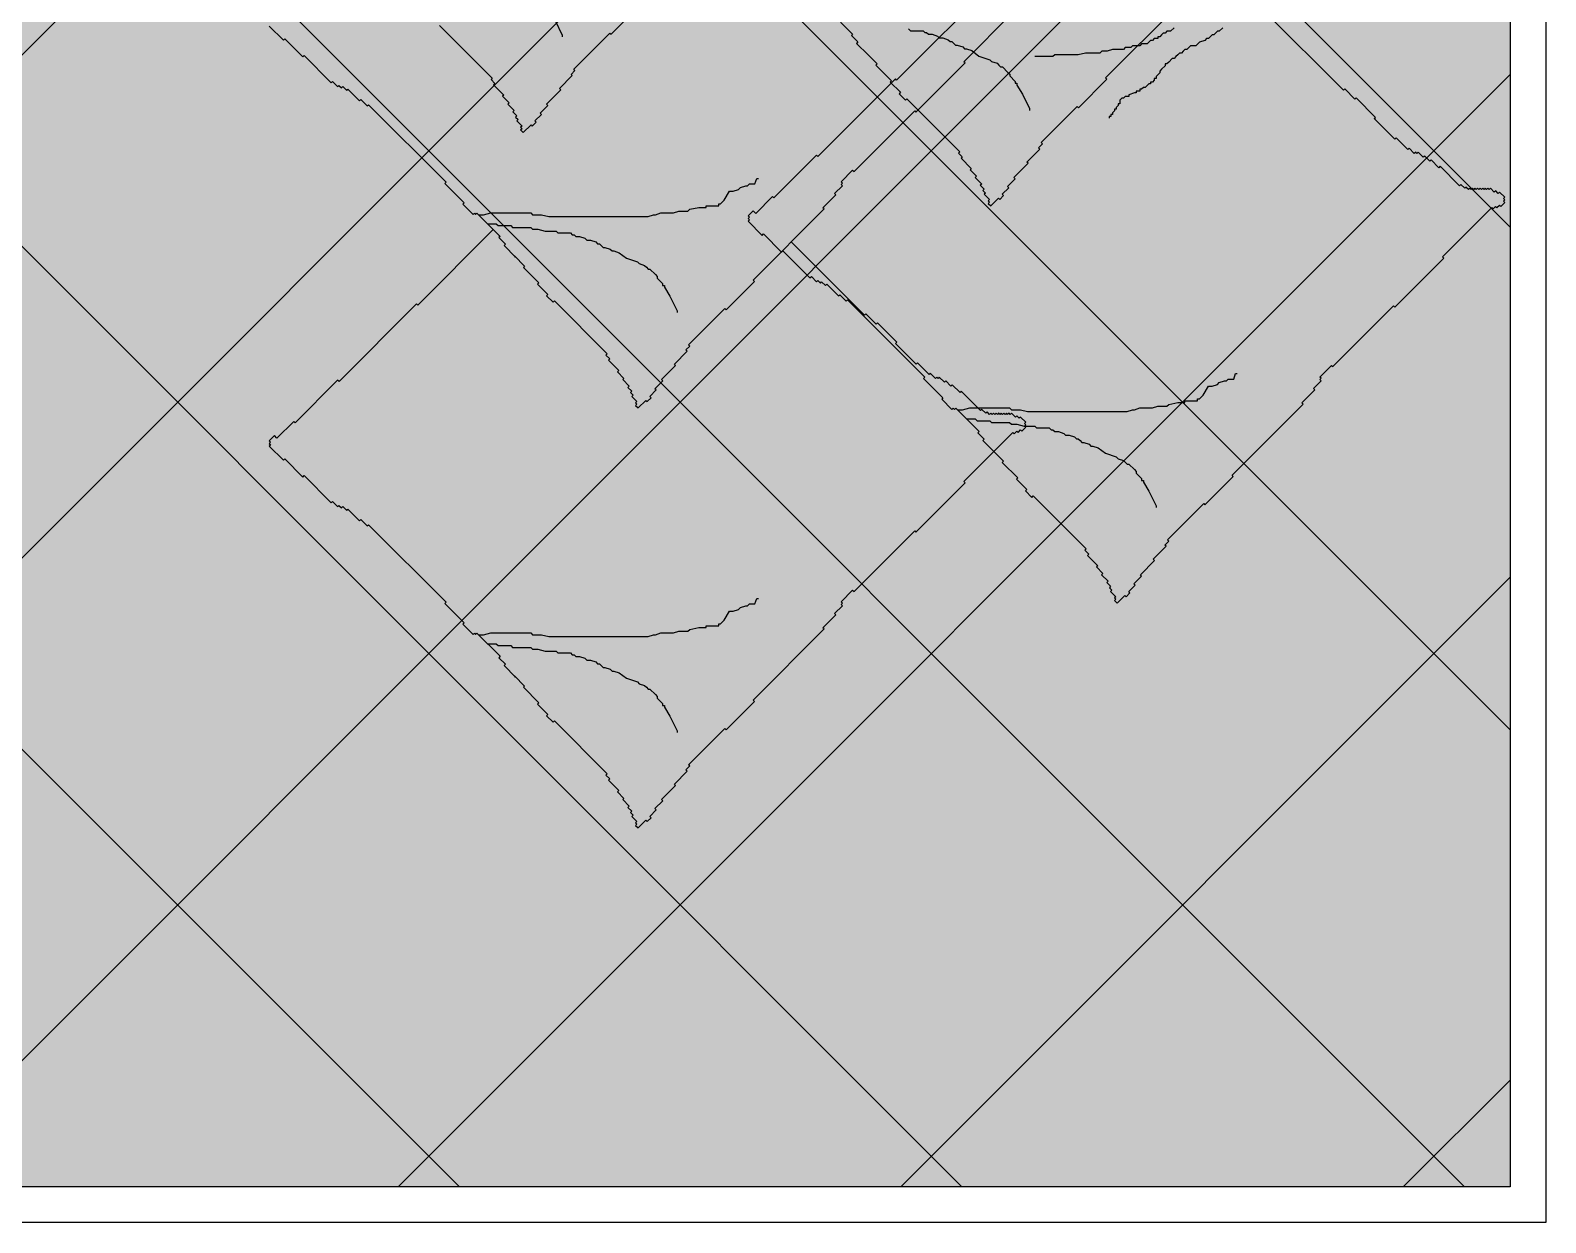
# Model space of a CAD drawing. Header units: inches. Extents: x -55 to 844, y -103 to 167.
# Drawn here: x 813.292 to 814.5, y 53.44 to 54.39 of the extents above; entities that cross this region are included whole.
import ezdxf

# ---------------------------------------------------------------- set-up
doc = ezdxf.new("R2010")
doc.units = ezdxf.units.IN
doc.header["$MEASUREMENT"] = 0
doc.layers.add('AI-Hatch mob', color=254, linetype='Continuous')
doc.layers.add('AI-Mob', color=2, linetype='Continuous')

# ---------------------------------------------------------------- blocks, each defined once
blk = doc.blocks.new('futcinema')
at = {"layer": 'AI-Hatch mob'}
blk.add_hatch(color=254, dxfattribs=at).paths.add_polyline_path([(-0.8014, -0.2994), (-0.8014, 1.3439), (0.8419, 1.3439), (0.8419, -0.2994)])
h = blk.add_hatch(dxfattribs=at)
h.set_pattern_fill('_USER', color=33, scale=0.25, angle=-45, style=0, double=1, pattern_type=0)
h.set_pattern_definition([(45, (-0.8014, -1.60278), (0.200347, -0.200347), []), (315, (-0.8014, -1.60278), (-0.200347, -0.200347), [])])
h.paths.add_polyline_path([(0.8419, -0.2994), (-0.8014, -0.2994), (-0.8014, 1.3439), (0.8419, 1.3439)])
for points in [[(-0.8297, -0.3278), (-0.8297, 1.3722), (0.8703, 1.3722), (0.8703, -0.3278)], [(-0.8014, -0.2994), (-0.8014, 1.3439), (0.8419, 1.3439), (0.8419, -0.2994)]]:
    blk.add_lwpolyline(points, close=True)
blk = doc.blocks.new('Almofadas1')
at = {"layer": 'AI-Hatch mob'}
for points in [[(-1.533, 0.469), (-1.532, 0.468), (-1.5093, 0.4907), (-1.5103, 0.4917), (-1.4815, 0.5205), (-1.4805, 0.5195), (-1.4774, 0.5226), (-1.4764, 0.5216), (-1.4661, 0.5319), (-1.465, 0.5308), (-1.4537, 0.5422), (-1.4527, 0.5411), (-1.4465, 0.5473), (-1.4455, 0.5463), (-1.4403, 0.5514), (-1.4393, 0.5504), (-1.4362, 0.5535), (-1.4372, 0.5545), (-1.431, 0.5607), (-1.4331, 0.5628), (-1.4352, 0.5607), (-1.4403, 0.5659), (-1.4413, 0.5648), (-1.4434, 0.5669), (-1.4444, 0.5659), (-1.4475, 0.5689), (-1.4485, 0.5679), (-1.4537, 0.5731), (-1.4547, 0.572), (-1.4599, 0.5772), (-1.4609, 0.5761), (-1.4691, 0.5844), (-1.4701, 0.5833), (-1.4732, 0.5864), (-1.4743, 0.5854), (-1.5164, 0.6276), (-1.5154, 0.6286), (-1.5205, 0.6337), (-1.5216, 0.6327), (-1.5298, 0.6409), (-1.5308, 0.6399), (-1.5432, 0.6522), (-1.5442, 0.6512), (-1.5524, 0.6594), (-1.5607, 0.6677), (-1.5617, 0.6666), (-1.5668, 0.6718), (-1.5679, 0.6708), (-1.5874, 0.6903), (-1.5854, 0.6924), (-1.5936, 0.7006), (-1.5946, 0.6996), (-1.61, 0.715), (-1.6111, 0.714), (-1.6728, 0.7757), (-1.6718, 0.7767), (-1.6769, 0.7818), (-1.6759, 0.7829), (-1.6851, 0.7921), (-1.6841, 0.7932), (-1.6872, 0.7963), (-1.6862, 0.7973), (-1.6882, 0.7993), (-1.6872, 0.8004), (-1.6913, 0.8045), (-1.6903, 0.8055), (-1.7119, 0.8271), (-1.7108, 0.8281), (-1.7252, 0.8425), (-1.7242, 0.8436), (-1.7355, 0.8549), (-1.7376, 0.8528), (-1.7396, 0.8549), (-1.7438, 0.8508), (-1.7417, 0.8487), (-1.7551, 0.8353), (-1.7541, 0.8343), (-1.7881, 0.8003), (-1.787, 0.7993), (-1.8488, 0.7375), (-1.8478, 0.7364), (-1.9261, 0.6582), (-1.9271, 0.6592), (-1.9487, 0.6376), (-1.9498, 0.6386), (-1.9745, 0.6139), (-1.9755, 0.6149), (-1.9889, 0.6015), (-1.9899, 0.6025), (-2.0198, 0.5727), (-2.0208, 0.5737), (-2.025, 0.5696), (-2.026, 0.5706), (-2.0383, 0.5582), (-2.0332, 0.5531), (-2.0322, 0.5541), (-2.025, 0.5469), (-2.0239, 0.548), (-2.0167, 0.5408), (-2.0157, 0.5418), (-2.0044, 0.5305), (-2.0034, 0.5315), (-2.0003, 0.5284), (-1.9993, 0.5294), (-1.9962, 0.5264), (-1.9951, 0.5274), (-1.9766, 0.5089), (-1.9756, 0.5099), (-1.9684, 0.5027), (-1.9674, 0.5017), (-1.9684, 0.5006), (-1.9571, 0.4893), (-1.956, 0.4904), (-1.917, 0.4513), (-1.9156, 0.4526), (-1.9156, 0.4576), (-1.9142, 0.4576), (-1.9142, 0.4634), (-1.9128, 0.4648), (-1.9128, 0.4778), (-1.9113, 0.4792), (-1.9113, 0.4879), (-1.907, 0.4922), (-1.907, 0.4936), (-1.9055, 0.4951), (-1.9012, 0.4994), (-1.8998, 0.5008), (-1.8983, 0.5023), (-1.8983, 0.5037), (-1.8959, 0.5037), (-1.8954, 0.5052), (-1.8969, 0.5037), (-1.8983, 0.5037), (-1.8983, 0.5023), (-1.8998, 0.5008), (-1.9012, 0.4994), (-1.9055, 0.4951), (-1.907, 0.4936), (-1.907, 0.4922), (-1.9113, 0.4879), (-1.9113, 0.4792), (-1.9128, 0.4778), (-1.9128, 0.4648), (-1.9142, 0.4634), (-1.9142, 0.4576), (-1.9156, 0.4576), (-1.9156, 0.452), (-1.9128, 0.4492), (-1.9118, 0.4502), (-1.9036, 0.442), (-1.9026, 0.443), (-1.8398, 0.3803), (-1.8408, 0.3793), (-1.8326, 0.371), (-1.8336, 0.37), (-1.8182, 0.3546), (-1.8172, 0.3556), (-1.8007, 0.3392), (-1.8018, 0.3381), (-1.7925, 0.3289), (-1.7935, 0.3278), (-1.7884, 0.3227), (-1.7904, 0.3206), (-1.7863, 0.3165), (-1.7874, 0.3155), (-1.7832, 0.3114), (-1.7843, 0.3103), (-1.7781, 0.3042), (-1.7791, 0.3031), (-1.7637, 0.2877), (-1.7647, 0.2867), (-1.7616, 0.2836), (-1.7627, 0.2826), (-1.7596, 0.2795), (-1.7617, 0.2774), (-1.7596, 0.2754), (-1.7617, 0.2733), (-1.7596, 0.2712), (-1.7617, 0.2692), (-1.7596, 0.2671), (-1.7617, 0.2651), (-1.7606, 0.264), (-1.7617, 0.263), (-1.7586, 0.2599), (-1.7596, 0.2589), (-1.7575, 0.2568), (-1.7586, 0.2558), (-1.7545, 0.2517), (-1.7524, 0.2538), (-1.7503, 0.2517), (-1.7473, 0.2548), (-1.7483, 0.2558), (-1.7462, 0.2579), (-1.7473, 0.2589), (-1.7452, 0.261), (-1.7462, 0.262), (-1.7071, 0.3011), (-1.7061, 0.3001), (-1.6669, 0.3392), (-1.6679, 0.3403), (-1.6195, 0.3887), (-1.6206, 0.3897), (-1.6103, 0.4), (-1.6082, 0.398), (-1.602, 0.4041), (-1.601, 0.4031), (-1.5907, 0.4134), (-1.5897, 0.4124)], [(-1.3999, 0.297), (-1.401, 0.2981), (-1.3917, 0.3073), (-1.3907, 0.3063), (-1.3896, 0.3073), (-1.3886, 0.3063), (-1.3824, 0.3125), (-1.3814, 0.3115), (-1.3711, 0.3218), (-1.3701, 0.3207), (-1.3134, 0.3774), (-1.3124, 0.3764), (-1.2897, 0.399), (-1.2908, 0.4001), (-1.2619, 0.4289), (-1.2609, 0.4279), (-1.2578, 0.431), (-1.2568, 0.4299), (-1.2465, 0.4402), (-1.2454, 0.4392), (-1.2341, 0.4505), (-1.2331, 0.4495), (-1.2269, 0.4557), (-1.2259, 0.4547), (-1.2207, 0.4598), (-1.2197, 0.4588), (-1.2166, 0.4619), (-1.2176, 0.4629), (-1.2115, 0.4691), (-1.2135, 0.4711), (-1.2145, 0.4701), (-1.2156, 0.4711), (-1.2166, 0.4701), (-1.2207, 0.4742), (-1.2218, 0.4732), (-1.2238, 0.4752), (-1.2248, 0.4742), (-1.2279, 0.4773), (-1.229, 0.4763), (-1.2341, 0.4814), (-1.2351, 0.4804), (-1.2403, 0.4855), (-1.2413, 0.4845), (-1.2495, 0.4927), (-1.2506, 0.4917), (-1.2536, 0.4948), (-1.2547, 0.4937), (-1.2968, 0.5359), (-1.2958, 0.5369), (-1.301, 0.5421), (-1.302, 0.5411), (-1.3102, 0.5493), (-1.3113, 0.5483), (-1.3236, 0.5606), (-1.3246, 0.5596), (-1.3329, 0.5678), (-1.3411, 0.576), (-1.3421, 0.575), (-1.3473, 0.5801), (-1.3483, 0.5791), (-1.3668, 0.5976), (-1.3658, 0.5987), (-1.3668, 0.5997), (-1.3658, 0.6007), (-1.374, 0.6089), (-1.375, 0.6079), (-1.3905, 0.6233), (-1.3915, 0.6223), (-1.4532, 0.684), (-1.4522, 0.6851), (-1.4573, 0.6902), (-1.4563, 0.6912), (-1.4655, 0.7005), (-1.4645, 0.7015), (-1.4676, 0.7046), (-1.4666, 0.7056), (-1.4686, 0.7077), (-1.4676, 0.7087), (-1.4717, 0.7128), (-1.4707, 0.7139), (-1.4923, 0.7355), (-1.4913, 0.7365), (-1.5057, 0.7509), (-1.5046, 0.7519), (-1.5159, 0.7632), (-1.517, 0.7622), (-1.518, 0.7632), (-1.519, 0.7622), (-1.5201, 0.7632), (-1.5242, 0.7591), (-1.5221, 0.7571), (-1.5355, 0.7437), (-1.5345, 0.7426), (-1.5685, 0.7087), (-1.5674, 0.7076), (-1.6292, 0.6458), (-1.6282, 0.6448), (-1.6884, 0.5846), (-1.683, 0.5791), (-1.682, 0.5801), (-1.6768, 0.575), (-1.6758, 0.576), (-1.6665, 0.5668), (-1.6593, 0.5596), (-1.6583, 0.5606), (-1.646, 0.5483), (-1.6449, 0.5493), (-1.6367, 0.5411), (-1.6357, 0.5421), (-1.6305, 0.5369), (-1.6316, 0.5359), (-1.5894, 0.4937), (-1.5884, 0.4948), (-1.5853, 0.4917), (-1.5842, 0.4927), (-1.576, 0.4845), (-1.575, 0.4855), (-1.5698, 0.4804), (-1.5688, 0.4814), (-1.5637, 0.4763), (-1.5626, 0.4773), (-1.5595, 0.4742), (-1.5585, 0.4752), (-1.5565, 0.4732), (-1.5554, 0.4742), (-1.5513, 0.4701), (-1.5503, 0.4711), (-1.5493, 0.4701), (-1.5482, 0.4711), (-1.5462, 0.4691), (-1.5523, 0.4629), (-1.5513, 0.4619), (-1.5544, 0.4588), (-1.5554, 0.4598), (-1.5606, 0.4547), (-1.5616, 0.4557), (-1.5678, 0.4495), (-1.5688, 0.4505), (-1.5802, 0.4392), (-1.5812, 0.4402), (-1.5915, 0.4299), (-1.5925, 0.431), (-1.5956, 0.4279), (-1.5966, 0.4289), (-1.6255, 0.4001), (-1.6244, 0.399), (-1.6471, 0.3764), (-1.6481, 0.3774), (-1.6785, 0.347), (-1.6202, 0.2887), (-1.6213, 0.2876), (-1.613, 0.2794), (-1.6141, 0.2784), (-1.5986, 0.2629), (-1.5976, 0.264), (-1.5811, 0.2475), (-1.5822, 0.2465), (-1.5729, 0.2372), (-1.5739, 0.2362), (-1.5698, 0.2321), (-1.5709, 0.231), (-1.5698, 0.23), (-1.5709, 0.229), (-1.5667, 0.2249), (-1.5678, 0.2238), (-1.5637, 0.2197), (-1.5647, 0.2187), (-1.5585, 0.2125), (-1.5596, 0.2115), (-1.5441, 0.1961), (-1.5452, 0.195), (-1.5421, 0.192), (-1.5431, 0.1909), (-1.541, 0.1889), (-1.5421, 0.1878), (-1.541, 0.1868), (-1.5421, 0.1858), (-1.541, 0.1848), (-1.5421, 0.1837), (-1.541, 0.1827), (-1.5421, 0.1817), (-1.541, 0.1806), (-1.5421, 0.1796), (-1.541, 0.1786), (-1.5421, 0.1775), (-1.541, 0.1765), (-1.5421, 0.1755), (-1.541, 0.1745), (-1.5421, 0.1734), (-1.541, 0.1724), (-1.5421, 0.1714), (-1.539, 0.1683), (-1.54, 0.1673), (-1.538, 0.1652), (-1.539, 0.1642), (-1.5349, 0.1601), (-1.5339, 0.1611), (-1.5328, 0.1601), (-1.5318, 0.1611), (-1.5308, 0.1601), (-1.5277, 0.1631), (-1.5287, 0.1642), (-1.5266, 0.1662), (-1.5277, 0.1673), (-1.5256, 0.1693), (-1.5266, 0.1704), (-1.4875, 0.2095), (-1.4865, 0.2085), (-1.4473, 0.2476), (-1.4484, 0.2486)], [(-1.0652, 0.297), (-1.0663, 0.2981), (-1.056, 0.3084), (-1.0539, 0.3063), (-1.0477, 0.3125), (-1.0467, 0.3115), (-1.0364, 0.3218), (-1.0354, 0.3207), (-0.9787, 0.3774), (-0.9777, 0.3764), (-0.955, 0.399), (-0.9561, 0.4001), (-0.9272, 0.4289), (-0.9262, 0.4279), (-0.9231, 0.431), (-0.9221, 0.4299), (-0.9118, 0.4402), (-0.9107, 0.4392), (-0.8994, 0.4505), (-0.8984, 0.4495), (-0.8922, 0.4557), (-0.8912, 0.4547), (-0.886, 0.4598), (-0.885, 0.4588), (-0.8819, 0.4619), (-0.8829, 0.4629), (-0.8768, 0.4691), (-0.8788, 0.4711), (-0.8809, 0.4691), (-0.886, 0.4742), (-0.887, 0.4732), (-0.8891, 0.4752), (-0.8901, 0.4742), (-0.8932, 0.4773), (-0.8942, 0.4763), (-0.8994, 0.4814), (-0.9004, 0.4804), (-0.9056, 0.4855), (-0.9066, 0.4845), (-0.9148, 0.4927), (-0.9159, 0.4917), (-0.9189, 0.4948), (-0.92, 0.4937), (-0.9621, 0.5359), (-0.9611, 0.5369), (-0.9663, 0.5421), (-0.9673, 0.5411), (-0.9755, 0.5493), (-0.9765, 0.5483), (-0.9889, 0.5606), (-0.9899, 0.5596), (-0.9981, 0.5678), (-1.0064, 0.576), (-1.0074, 0.575), (-1.0125, 0.5801), (-1.0136, 0.5791), (-1.0331, 0.5987), (-1.0311, 0.6007), (-1.0393, 0.6089), (-1.0403, 0.6079), (-1.0558, 0.6233), (-1.0568, 0.6223), (-1.1185, 0.684), (-1.1175, 0.6851), (-1.1226, 0.6902), (-1.1216, 0.6912), (-1.1308, 0.7005), (-1.1298, 0.7015), (-1.1329, 0.7046), (-1.1319, 0.7056), (-1.1339, 0.7077), (-1.1329, 0.7087), (-1.137, 0.7128), (-1.136, 0.7139), (-1.1576, 0.7355), (-1.1565, 0.7365), (-1.1709, 0.7509), (-1.1699, 0.7519), (-1.1812, 0.7632), (-1.1833, 0.7612), (-1.1853, 0.7632), (-1.1895, 0.7591), (-1.1874, 0.7571), (-1.2008, 0.7437), (-1.1998, 0.7426), (-1.2338, 0.7087), (-1.2327, 0.7076), (-1.2945, 0.6458), (-1.2935, 0.6448), (-1.3537, 0.5846), (-1.3483, 0.5791), (-1.3473, 0.5801), (-1.3421, 0.575), (-1.3411, 0.576), (-1.3318, 0.5668), (-1.3246, 0.5596), (-1.3236, 0.5606), (-1.3113, 0.5483), (-1.3102, 0.5493), (-1.302, 0.5411), (-1.301, 0.5421), (-1.2958, 0.5369), (-1.2968, 0.5359), (-1.2547, 0.4937), (-1.2536, 0.4948), (-1.2506, 0.4917), (-1.2495, 0.4927), (-1.2413, 0.4845), (-1.2403, 0.4855), (-1.2351, 0.4804), (-1.2341, 0.4814), (-1.229, 0.4763), (-1.2279, 0.4773), (-1.2248, 0.4742), (-1.2238, 0.4752), (-1.2218, 0.4732), (-1.2207, 0.4742), (-1.2166, 0.4701), (-1.2145, 0.4722), (-1.2115, 0.4691), (-1.2176, 0.4629), (-1.2166, 0.4619), (-1.2197, 0.4588), (-1.2207, 0.4598), (-1.2259, 0.4547), (-1.2269, 0.4557), (-1.2331, 0.4495), (-1.2341, 0.4505), (-1.2454, 0.4392), (-1.2465, 0.4402), (-1.2568, 0.4299), (-1.2578, 0.431), (-1.2609, 0.4279), (-1.2619, 0.4289), (-1.2908, 0.4001), (-1.2897, 0.399), (-1.3124, 0.3764), (-1.3134, 0.3774), (-1.3438, 0.347), (-1.2855, 0.2887), (-1.2866, 0.2876), (-1.2783, 0.2794), (-1.2794, 0.2784), (-1.2639, 0.2629), (-1.2629, 0.264), (-1.2464, 0.2475), (-1.2475, 0.2465), (-1.2382, 0.2372), (-1.2392, 0.2362), (-1.2341, 0.2311), (-1.2362, 0.229), (-1.232, 0.2249), (-1.2331, 0.2238), (-1.229, 0.2197), (-1.23, 0.2187), (-1.2238, 0.2125), (-1.2248, 0.2115), (-1.2094, 0.1961), (-1.2104, 0.195), (-1.2074, 0.192), (-1.2084, 0.1909), (-1.2053, 0.1878), (-1.2074, 0.1858), (-1.2053, 0.1837), (-1.2074, 0.1817), (-1.2053, 0.1796), (-1.2074, 0.1775), (-1.2053, 0.1755), (-1.2074, 0.1734), (-1.2063, 0.1724), (-1.2074, 0.1714), (-1.2043, 0.1683), (-1.2053, 0.1673), (-1.2033, 0.1652), (-1.2043, 0.1642), (-1.2002, 0.1601), (-1.1981, 0.1621), (-1.1961, 0.1601), (-1.193, 0.1631), (-1.194, 0.1642), (-1.1919, 0.1662), (-1.193, 0.1673), (-1.1909, 0.1693), (-1.1919, 0.1704), (-1.1528, 0.2095), (-1.1518, 0.2085), (-1.1126, 0.2476), (-1.1137, 0.2486)], [(-1.4745, 0.0964), (-1.4735, 0.0953), (-1.4508, 0.118), (-1.4518, 0.119), (-1.423, 0.1479), (-1.422, 0.1468), (-1.4189, 0.1499), (-1.4178, 0.1489), (-1.4075, 0.1592), (-1.4065, 0.1582), (-1.3952, 0.1695), (-1.3942, 0.1685), (-1.388, 0.1746), (-1.3869, 0.1736), (-1.3818, 0.1788), (-1.3808, 0.1777), (-1.3777, 0.1808), (-1.3787, 0.1819), (-1.3725, 0.188), (-1.3746, 0.1901), (-1.3766, 0.188), (-1.3818, 0.1932), (-1.3828, 0.1921), (-1.3849, 0.1942), (-1.3859, 0.1932), (-1.389, 0.1963), (-1.39, 0.1952), (-1.3952, 0.2004), (-1.3962, 0.1993), (-1.4013, 0.2045), (-1.4024, 0.2035), (-1.4106, 0.2117), (-1.4116, 0.2107), (-1.4147, 0.2137), (-1.4157, 0.2127), (-1.4579, 0.2549), (-1.4569, 0.2559), (-1.462, 0.2611), (-1.4631, 0.26), (-1.4713, 0.2683), (-1.4723, 0.2672), (-1.4847, 0.2796), (-1.4857, 0.2785), (-1.4939, 0.2868), (-1.5021, 0.295), (-1.5032, 0.294), (-1.5083, 0.2991), (-1.5093, 0.2981), (-1.5289, 0.3176), (-1.5268, 0.3197), (-1.5351, 0.3279), (-1.5361, 0.3269), (-1.5515, 0.3423), (-1.5525, 0.3413), (-1.6143, 0.403), (-1.6132, 0.404), (-1.6184, 0.4092), (-1.6173, 0.4102), (-1.6266, 0.4195), (-1.6256, 0.4205), (-1.6287, 0.4236), (-1.6276, 0.4246), (-1.6297, 0.4267), (-1.6287, 0.4277), (-1.6328, 0.4318), (-1.6317, 0.4328), (-1.6533, 0.4544), (-1.6523, 0.4555), (-1.6667, 0.4699), (-1.6657, 0.4709), (-1.677, 0.4822), (-1.6791, 0.4801), (-1.6811, 0.4822), (-1.6852, 0.4781), (-1.6832, 0.476), (-1.6966, 0.4626), (-1.6955, 0.4616), (-1.7295, 0.4276), (-1.7285, 0.4266), (-1.7903, 0.3648), (-1.7893, 0.3638), (-1.8676, 0.2855), (-1.8686, 0.2865), (-1.8902, 0.2649), (-1.8912, 0.2659), (-1.916, 0.2412), (-1.917, 0.2422), (-1.9304, 0.2288), (-1.9314, 0.2298), (-1.9613, 0.2), (-1.9623, 0.201), (-1.9664, 0.1969), (-1.9675, 0.1979), (-1.9798, 0.1856), (-1.9747, 0.1804), (-1.9737, 0.1814), (-1.9665, 0.1742), (-1.9654, 0.1753), (-1.9582, 0.1681), (-1.9572, 0.1691), (-1.9459, 0.1578), (-1.9448, 0.1588), (-1.9418, 0.1557), (-1.9407, 0.1568), (-1.9376, 0.1537), (-1.9366, 0.1547), (-1.9181, 0.1362), (-1.9171, 0.1372), (-1.9099, 0.13), (-1.9088, 0.129), (-1.9099, 0.128), (-1.8986, 0.1166), (-1.8975, 0.1177), (-1.8584, 0.0786), (-1.8571, 0.0799), (-1.8571, 0.0849), (-1.8557, 0.0849), (-1.8557, 0.0907), (-1.8542, 0.0921), (-1.8542, 0.1051), (-1.8528, 0.1065), (-1.8528, 0.1152), (-1.8485, 0.1195), (-1.8485, 0.121), (-1.847, 0.1224), (-1.8427, 0.1267), (-1.8412, 0.1282), (-1.8398, 0.1296), (-1.8398, 0.1311), (-1.8374, 0.1311), (-1.8369, 0.1325), (-1.8384, 0.1311), (-1.8398, 0.1311), (-1.8398, 0.1296), (-1.8412, 0.1282), (-1.8427, 0.1267), (-1.847, 0.1224), (-1.8485, 0.121), (-1.8485, 0.1195), (-1.8528, 0.1152), (-1.8528, 0.1065), (-1.8542, 0.1051), (-1.8542, 0.0921), (-1.8557, 0.0907), (-1.8557, 0.0849), (-1.8571, 0.0849), (-1.8571, 0.0793), (-1.8543, 0.0765), (-1.8533, 0.0776), (-1.8451, 0.0693), (-1.844, 0.0704), (-1.7813, 0.0076), (-1.7823, 0.0066), (-1.7741, -0.0016), (-1.7751, -0.0027), (-1.7597, -0.0181), (-1.7587, -0.0171), (-1.7422, -0.0335), (-1.7432, -0.0346), (-1.734, -0.0438), (-1.735, -0.0448), (-1.7299, -0.05), (-1.7319, -0.052), (-1.7278, -0.0562), (-1.7288, -0.0572), (-1.7247, -0.0613), (-1.7258, -0.0623), (-1.7196, -0.0685), (-1.7206, -0.0695), (-1.7052, -0.085), (-1.7062, -0.086), (-1.7031, -0.0891), (-1.7042, -0.0901), (-1.7011, -0.0932), (-1.7031, -0.0953), (-1.7011, -0.0973), (-1.7031, -0.0994), (-1.7011, -0.1014), (-1.7031, -0.1035), (-1.7011, -0.1056), (-1.7031, -0.1076), (-1.7021, -0.1086), (-1.7031, -0.1097), (-1.7001, -0.1128), (-1.7011, -0.1138), (-1.699, -0.1158), (-1.7001, -0.1169), (-1.6959, -0.121), (-1.6939, -0.1189), (-1.6918, -0.121), (-1.6887, -0.1179), (-1.6898, -0.1169), (-1.6877, -0.1148), (-1.6887, -0.1138), (-1.6867, -0.1117), (-1.6877, -0.1107), (-1.6486, -0.0715), (-1.6475, -0.0726), (-1.6084, -0.0334), (-1.6094, -0.0324), (-1.561, 0.016), (-1.562, 0.017), (-1.5517, 0.0273), (-1.5497, 0.0253), (-1.5435, 0.0315), (-1.5425, 0.0304), (-1.5322, 0.0407), (-1.5311, 0.0397)], [(-1.1579, -0.0044), (-1.1569, -0.0054), (-1.1343, 0.0172), (-1.1353, 0.0182), (-1.1064, 0.0471), (-1.1054, 0.0461), (-1.1023, 0.0491), (-1.1013, 0.0481), (-1.091, 0.0584), (-1.09, 0.0574), (-1.0786, 0.0687), (-1.0776, 0.0677), (-1.0714, 0.0739), (-1.0704, 0.0728), (-1.0652, 0.078), (-1.0642, 0.077), (-1.0611, 0.0801), (-1.0622, 0.0811), (-1.056, 0.0873), (-1.058, 0.0893), (-1.0601, 0.0873), (-1.0652, 0.0924), (-1.0663, 0.0914), (-1.0683, 0.0934), (-1.0694, 0.0924), (-1.0724, 0.0955), (-1.0735, 0.0945), (-1.0786, 0.0996), (-1.0796, 0.0986), (-1.0848, 0.1037), (-1.0858, 0.1027), (-1.094, 0.1109), (-1.0951, 0.1099), (-1.0982, 0.113), (-1.0992, 0.1119), (-1.1414, 0.1541), (-1.1403, 0.1551), (-1.1455, 0.1603), (-1.1465, 0.1593), (-1.1547, 0.1675), (-1.1558, 0.1665), (-1.1681, 0.1788), (-1.1691, 0.1778), (-1.1774, 0.186), (-1.1856, 0.1942), (-1.1866, 0.1932), (-1.1918, 0.1983), (-1.1928, 0.1973), (-1.2123, 0.2168), (-1.2103, 0.2189), (-1.2185, 0.2271), (-1.2195, 0.2261), (-1.235, 0.2415), (-1.236, 0.2405), (-1.2977, 0.3022), (-1.2967, 0.3033), (-1.3018, 0.3084), (-1.3008, 0.3094), (-1.3101, 0.3187), (-1.309, 0.3197), (-1.3121, 0.3228), (-1.3111, 0.3238), (-1.3131, 0.3259), (-1.3121, 0.3269), (-1.3162, 0.331), (-1.3152, 0.3321), (-1.3368, 0.3537), (-1.3358, 0.3547), (-1.3502, 0.3691), (-1.3491, 0.3701), (-1.3605, 0.3814), (-1.3625, 0.3794), (-1.3646, 0.3814), (-1.3687, 0.3773), (-1.3666, 0.3753), (-1.38, 0.3619), (-1.379, 0.3608), (-1.413, 0.3268), (-1.412, 0.3258), (-1.4738, 0.264), (-1.4727, 0.263), (-1.551, 0.1847), (-1.552, 0.1857), (-1.5737, 0.1641), (-1.5747, 0.1651), (-1.5994, 0.1404), (-1.6005, 0.1414), (-1.6138, 0.128), (-1.6149, 0.1291), (-1.6447, 0.0992), (-1.6458, 0.1002), (-1.6499, 0.0961), (-1.6509, 0.0971), (-1.6633, 0.0848), (-1.6581, 0.0796), (-1.6571, 0.0807), (-1.6499, 0.0735), (-1.6489, 0.0745), (-1.6417, 0.0673), (-1.6406, 0.0683), (-1.6293, 0.057), (-1.6283, 0.058), (-1.6252, 0.055), (-1.6242, 0.056), (-1.6211, 0.0529), (-1.6201, 0.0539), (-1.6016, 0.0354), (-1.6005, 0.0364), (-1.5933, 0.0292), (-1.5923, 0.0282), (-1.5933, 0.0272), (-1.582, 0.0159), (-1.581, 0.0169), (-1.5419, -0.0222), (-1.5406, -0.0209), (-1.5406, -0.0158), (-1.5391, -0.0158), (-1.5391, -0.0101), (-1.5377, -0.0086), (-1.5377, 0.0043), (-1.5362, 0.0058), (-1.5362, 0.0144), (-1.5319, 0.0187), (-1.5319, 0.0202), (-1.5305, 0.0216), (-1.5261, 0.026), (-1.5247, 0.0274), (-1.5233, 0.0288), (-1.5233, 0.0303), (-1.5208, 0.0303), (-1.5204, 0.0317), (-1.5218, 0.0303), (-1.5233, 0.0303), (-1.5233, 0.0288), (-1.5247, 0.0274), (-1.5261, 0.026), (-1.5305, 0.0216), (-1.5319, 0.0202), (-1.5319, 0.0187), (-1.5362, 0.0144), (-1.5362, 0.0058), (-1.5377, 0.0043), (-1.5377, -0.0086), (-1.5391, -0.0101), (-1.5391, -0.0158), (-1.5406, -0.0158), (-1.5406, -0.0214), (-1.5378, -0.0242), (-1.5367, -0.0232), (-1.5285, -0.0314), (-1.5275, -0.0304), (-1.4647, -0.0932), (-1.4658, -0.0942), (-1.4575, -0.1024), (-1.4586, -0.1034), (-1.4431, -0.1189), (-1.4421, -0.1178), (-1.4257, -0.1343), (-1.4267, -0.1353), (-1.4174, -0.1446), (-1.4185, -0.1456), (-1.4133, -0.1508), (-1.4154, -0.1528), (-1.4113, -0.1569), (-1.4123, -0.158), (-1.4082, -0.1621), (-1.4092, -0.1631), (-1.403, -0.1693), (-1.4041, -0.1703), (-1.3886, -0.1857), (-1.3897, -0.1868), (-1.3866, -0.1899), (-1.3876, -0.1909), (-1.3845, -0.194), (-1.3866, -0.196), (-1.3845, -0.1981), (-1.3866, -0.2001), (-1.3845, -0.2022), (-1.3866, -0.2043), (-1.3845, -0.2063), (-1.3866, -0.2084), (-1.3856, -0.2094), (-1.3866, -0.2104), (-1.3835, -0.2135), (-1.3845, -0.2146), (-1.3825, -0.2166), (-1.3835, -0.2176), (-1.3794, -0.2218), (-1.3773, -0.2197), (-1.3753, -0.2218), (-1.3722, -0.2187), (-1.3732, -0.2176), (-1.3712, -0.2156), (-1.3722, -0.2145), (-1.3701, -0.2125), (-1.3712, -0.2115), (-1.332, -0.1723), (-1.331, -0.1733), (-1.2918, -0.1342), (-1.2929, -0.1332), (-1.2445, -0.0848), (-1.2455, -0.0837), (-1.2352, -0.0734), (-1.2331, -0.0755), (-1.227, -0.0693), (-1.2259, -0.0703), (-1.2156, -0.06), (-1.2146, -0.0611)]]:
    blk.add_hatch(color=254, dxfattribs=at).paths.add_polyline_path(points)
for points in [[(-1.5164, 0.6276), (-1.4743, 0.5854), (-1.4732, 0.5864), (-1.4701, 0.5833), (-1.4691, 0.5844), (-1.4609, 0.5761), (-1.4599, 0.5772), (-1.4547, 0.572), (-1.4537, 0.5731), (-1.4485, 0.5679), (-1.4475, 0.5689), (-1.4444, 0.5659), (-1.4434, 0.5669), (-1.4413, 0.5648), (-1.4403, 0.5659), (-1.4362, 0.5617), (-1.4352, 0.5628), (-1.4341, 0.5617), (-1.4331, 0.5628), (-1.431, 0.5607), (-1.4372, 0.5545), (-1.4362, 0.5535), (-1.4393, 0.5504), (-1.4403, 0.5514), (-1.4455, 0.5463), (-1.4465, 0.5473), (-1.4527, 0.5411), (-1.4537, 0.5422), (-1.465, 0.5308), (-1.4661, 0.5319), (-1.4764, 0.5216), (-1.4774, 0.5226), (-1.4805, 0.5195), (-1.4815, 0.5205), (-1.5103, 0.4917), (-1.5093, 0.4907), (-1.532, 0.468)], [(-1.5159, 0.7632), (-1.5046, 0.7519), (-1.5057, 0.7509), (-1.4913, 0.7365), (-1.4923, 0.7355), (-1.4707, 0.7139), (-1.4717, 0.7128), (-1.4676, 0.7087), (-1.4686, 0.7077), (-1.4666, 0.7056), (-1.4676, 0.7046), (-1.4645, 0.7015), (-1.4655, 0.7005), (-1.4563, 0.6912), (-1.4573, 0.6902), (-1.4522, 0.6851), (-1.4532, 0.684), (-1.3915, 0.6223), (-1.3905, 0.6233), (-1.375, 0.6079), (-1.374, 0.6089), (-1.3658, 0.6007), (-1.3668, 0.5997), (-1.3658, 0.5987), (-1.3668, 0.5976), (-1.3483, 0.5791), (-1.3473, 0.5801), (-1.3421, 0.575), (-1.3411, 0.576), (-1.3318, 0.5668), (-1.3329, 0.5678), (-1.3246, 0.5596), (-1.3236, 0.5606), (-1.3113, 0.5483), (-1.3102, 0.5493), (-1.302, 0.5411), (-1.301, 0.5421), (-1.2958, 0.5369), (-1.2968, 0.5359), (-1.2547, 0.4937), (-1.2536, 0.4948), (-1.2506, 0.4917), (-1.2495, 0.4927), (-1.2413, 0.4845), (-1.2403, 0.4855), (-1.2351, 0.4804), (-1.2341, 0.4814), (-1.229, 0.4763), (-1.2279, 0.4773), (-1.2248, 0.4742), (-1.2238, 0.4752), (-1.2218, 0.4732), (-1.2207, 0.4742), (-1.2166, 0.4701), (-1.2156, 0.4711), (-1.2145, 0.4701), (-1.2135, 0.4711), (-1.2115, 0.4691), (-1.2176, 0.4629), (-1.2166, 0.4619), (-1.2197, 0.4588), (-1.2207, 0.4598), (-1.2259, 0.4547), (-1.2269, 0.4557), (-1.2331, 0.4495), (-1.2341, 0.4505), (-1.2454, 0.4392), (-1.2465, 0.4402), (-1.2568, 0.4299), (-1.2578, 0.431), (-1.2609, 0.4279), (-1.2619, 0.4289), (-1.2908, 0.4001), (-1.2897, 0.399), (-1.3124, 0.3764), (-1.3134, 0.3774), (-1.3701, 0.3207), (-1.3711, 0.3218), (-1.3814, 0.3115), (-1.3824, 0.3125), (-1.3886, 0.3063), (-1.3896, 0.3073), (-1.3907, 0.3063), (-1.3917, 0.3073), (-1.401, 0.2981), (-1.3999, 0.297), (-1.4484, 0.2486), (-1.4473, 0.2476), (-1.4865, 0.2085), (-1.4875, 0.2095), (-1.5266, 0.1704)], [(-1.3537, 0.5846), (-1.2935, 0.6448), (-1.2945, 0.6458), (-1.2327, 0.7076), (-1.2338, 0.7087), (-1.1998, 0.7426), (-1.2008, 0.7437), (-1.1874, 0.7571), (-1.1895, 0.7591), (-1.1853, 0.7632), (-1.1843, 0.7622), (-1.1833, 0.7632), (-1.1823, 0.7622), (-1.1812, 0.7632), (-1.1699, 0.7519), (-1.1709, 0.7509), (-1.1565, 0.7365), (-1.1576, 0.7355), (-1.136, 0.7139), (-1.137, 0.7128), (-1.1329, 0.7087), (-1.1339, 0.7077), (-1.1319, 0.7056), (-1.1329, 0.7046), (-1.1298, 0.7015), (-1.1308, 0.7005), (-1.1216, 0.6912), (-1.1226, 0.6902), (-1.1175, 0.6851), (-1.1185, 0.684), (-1.0568, 0.6223), (-1.0558, 0.6233), (-1.0403, 0.6079), (-1.0393, 0.6089), (-1.0311, 0.6007), (-1.0321, 0.5997), (-1.0311, 0.5987), (-1.0321, 0.5976), (-1.0136, 0.5791), (-1.0125, 0.5801), (-1.0074, 0.575), (-1.0064, 0.576), (-0.9971, 0.5668), (-0.9981, 0.5678), (-0.9899, 0.5596), (-0.9889, 0.5606), (-0.9765, 0.5483), (-0.9755, 0.5493), (-0.9673, 0.5411), (-0.9663, 0.5421), (-0.9611, 0.5369), (-0.9621, 0.5359), (-0.92, 0.4937), (-0.9189, 0.4948), (-0.9159, 0.4917), (-0.9148, 0.4927), (-0.9066, 0.4845), (-0.9056, 0.4855), (-0.9004, 0.4804), (-0.8994, 0.4814), (-0.8942, 0.4763), (-0.8932, 0.4773), (-0.8901, 0.4742), (-0.8891, 0.4752), (-0.887, 0.4732), (-0.886, 0.4742), (-0.8819, 0.4701), (-0.8809, 0.4711), (-0.8798, 0.4701), (-0.8788, 0.4711), (-0.8768, 0.4691), (-0.8829, 0.4629), (-0.8819, 0.4619), (-0.885, 0.4588), (-0.886, 0.4598), (-0.8912, 0.4547), (-0.8922, 0.4557), (-0.8984, 0.4495), (-0.8994, 0.4505), (-0.9107, 0.4392), (-0.9118, 0.4402), (-0.9221, 0.4299), (-0.9231, 0.431), (-0.9262, 0.4279), (-0.9272, 0.4289), (-0.9561, 0.4001), (-0.955, 0.399), (-0.9777, 0.3764), (-0.9787, 0.3774), (-1.0354, 0.3207), (-1.0364, 0.3218), (-1.0467, 0.3115), (-1.0477, 0.3125), (-1.0539, 0.3063), (-1.0549, 0.3073), (-1.056, 0.3063), (-1.057, 0.3073), (-1.0663, 0.2981), (-1.0652, 0.297), (-1.1137, 0.2486), (-1.1126, 0.2476), (-1.1518, 0.2085), (-1.1528, 0.2095), (-1.1919, 0.1704), (-1.1909, 0.1693), (-1.193, 0.1673), (-1.1919, 0.1662), (-1.194, 0.1642), (-1.193, 0.1631), (-1.1961, 0.1601), (-1.1971, 0.1611), (-1.1981, 0.1601), (-1.1991, 0.1611), (-1.2002, 0.1601), (-1.2043, 0.1642), (-1.2033, 0.1652), (-1.2053, 0.1673), (-1.2043, 0.1683), (-1.2074, 0.1714), (-1.2063, 0.1724), (-1.2074, 0.1734), (-1.2063, 0.1745), (-1.2074, 0.1755), (-1.2063, 0.1765), (-1.2074, 0.1775), (-1.2063, 0.1786), (-1.2074, 0.1796), (-1.2063, 0.1806), (-1.2074, 0.1817), (-1.2063, 0.1827), (-1.2074, 0.1837), (-1.2063, 0.1848), (-1.2074, 0.1858), (-1.2063, 0.1868), (-1.2074, 0.1878), (-1.2063, 0.1889), (-1.2084, 0.1909), (-1.2074, 0.192), (-1.2104, 0.195), (-1.2094, 0.1961), (-1.2248, 0.2115), (-1.2238, 0.2125), (-1.23, 0.2187), (-1.229, 0.2197), (-1.2331, 0.2238), (-1.232, 0.2249), (-1.2362, 0.229), (-1.2351, 0.23), (-1.2362, 0.231), (-1.2351, 0.2321), (-1.2392, 0.2362), (-1.2382, 0.2372), (-1.2475, 0.2465), (-1.2464, 0.2475), (-1.2629, 0.264), (-1.2639, 0.2629), (-1.2794, 0.2784), (-1.2783, 0.2794), (-1.2866, 0.2876), (-1.2855, 0.2887), (-1.3438, 0.347)], [(-1.5202, 0.5354), (-1.5086, 0.5297), (-1.5072, 0.5297)], [(-1.3655, 0.5964), (-1.3655, 0.5923), (-1.367, 0.5865), (-1.367, 0.5548), (-1.3655, 0.5533), (-1.3655, 0.5461), (-1.3641, 0.5404), (-1.3641, 0.4611), (-1.3655, 0.4568), (-1.3655, 0.4553), (-1.367, 0.451), (-1.367, 0.4409), (-1.3684, 0.4366), (-1.3684, 0.4294), (-1.3699, 0.4279), (-1.3713, 0.4207), (-1.3713, 0.415), (-1.3727, 0.415), (-1.3727, 0.4049), (-1.3742, 0.4049), (-1.3742, 0.4034), (-1.3756, 0.402), (-1.3771, 0.4006), (-1.3843, 0.3962), (-1.3843, 0.3934), (-1.3857, 0.389), (-1.3872, 0.3876), (-1.3886, 0.3833), (-1.3886, 0.3818), (-1.3901, 0.3804), (-1.3901, 0.3761), (-1.3944, 0.3746), (-1.3944, 0.3732)], [(-1.0308, 0.5964), (-1.0308, 0.5923), (-1.0323, 0.5865), (-1.0323, 0.5548), (-1.0308, 0.5533), (-1.0308, 0.5461), (-1.0294, 0.5404), (-1.0294, 0.4611), (-1.0308, 0.4568), (-1.0308, 0.4553), (-1.0323, 0.451), (-1.0323, 0.4409), (-1.0337, 0.4366), (-1.0337, 0.4294), (-1.0351, 0.4279), (-1.0366, 0.4207), (-1.0366, 0.415), (-1.038, 0.415), (-1.038, 0.4049), (-1.0395, 0.4049), (-1.0395, 0.4034), (-1.0409, 0.402), (-1.0424, 0.4006), (-1.0496, 0.3962), (-1.0496, 0.3934), (-1.051, 0.389), (-1.0525, 0.3876), (-1.0539, 0.3833), (-1.0539, 0.3818), (-1.0554, 0.3804), (-1.0554, 0.3761), (-1.0597, 0.3746), (-1.0597, 0.3732)], [(-1.3583, 0.5891), (-1.3583, 0.5822), (-1.3569, 0.5807), (-1.3569, 0.5706), (-1.3554, 0.5692), (-1.3554, 0.5548), (-1.354, 0.5533), (-1.354, 0.549), (-1.3525, 0.5433), (-1.3525, 0.5346), (-1.3511, 0.5332), (-1.3511, 0.5231), (-1.3496, 0.5216), (-1.3496, 0.5202), (-1.3482, 0.5188), (-1.3482, 0.5159), (-1.3468, 0.5115), (-1.3453, 0.5101), (-1.3453, 0.5072), (-1.3439, 0.5029), (-1.3424, 0.5015), (-1.3424, 0.5), (-1.341, 0.4986), (-1.3395, 0.4971), (-1.3395, 0.4957), (-1.3381, 0.4914), (-1.3367, 0.4899), (-1.3367, 0.4885), (-1.3352, 0.4842), (-1.3309, 0.4784), (-1.328, 0.4697), (-1.3266, 0.4683), (-1.3251, 0.464), (-1.3237, 0.4625), (-1.3222, 0.4611), (-1.3222, 0.4597), (-1.3179, 0.4553), (-1.3164, 0.4539), (-1.315, 0.4539), (-1.3107, 0.4496), (-1.3092, 0.4496), (-1.3092, 0.4481), (-1.3078, 0.4481), (-1.3006, 0.4438), (-1.289, 0.438), (-1.2876, 0.438)], [(-1.0236, 0.5891), (-1.0236, 0.5822), (-1.0222, 0.5807), (-1.0222, 0.5706), (-1.0207, 0.5692), (-1.0207, 0.5548), (-1.0193, 0.5533), (-1.0193, 0.549), (-1.0178, 0.5433), (-1.0178, 0.5346), (-1.0164, 0.5332), (-1.0164, 0.5231), (-1.0149, 0.5216), (-1.0149, 0.5202), (-1.0135, 0.5188), (-1.0135, 0.5159), (-1.0121, 0.5115), (-1.0106, 0.5101), (-1.0106, 0.5072), (-1.0092, 0.5029), (-1.0077, 0.5015), (-1.0077, 0.5), (-1.0063, 0.4986), (-1.0048, 0.4971), (-1.0048, 0.4957), (-1.0034, 0.4914), (-1.0019, 0.4899), (-1.0019, 0.4885), (-1.0005, 0.4842), (-0.9962, 0.4784), (-0.9933, 0.4697), (-0.9918, 0.4683), (-0.9904, 0.464), (-0.989, 0.4625), (-0.9875, 0.4611), (-0.9875, 0.4597), (-0.9832, 0.4553), (-0.9817, 0.4539), (-0.9803, 0.4539), (-0.976, 0.4496), (-0.9745, 0.4496), (-0.9745, 0.4481), (-0.9731, 0.4481), (-0.9659, 0.4438), (-0.9543, 0.438), (-0.9529, 0.438)], [(-1.5279, 0.3166), (-1.5093, 0.2981), (-1.5083, 0.2991), (-1.5032, 0.294), (-1.5021, 0.295), (-1.4929, 0.2857), (-1.4939, 0.2868), (-1.4857, 0.2785), (-1.4847, 0.2796), (-1.4723, 0.2672), (-1.4713, 0.2683), (-1.4631, 0.26), (-1.462, 0.2611), (-1.4569, 0.2559), (-1.4579, 0.2549), (-1.4157, 0.2127), (-1.4147, 0.2137), (-1.4116, 0.2107), (-1.4106, 0.2117), (-1.4024, 0.2035), (-1.4013, 0.2045), (-1.3962, 0.1993), (-1.3952, 0.2004), (-1.39, 0.1952), (-1.389, 0.1963), (-1.3859, 0.1932), (-1.3849, 0.1942), (-1.3828, 0.1921), (-1.3818, 0.1932), (-1.3777, 0.1891), (-1.3766, 0.1901), (-1.3756, 0.1891), (-1.3746, 0.1901), (-1.3725, 0.188), (-1.3787, 0.1819), (-1.3777, 0.1808), (-1.3808, 0.1777), (-1.3818, 0.1788), (-1.3869, 0.1736), (-1.388, 0.1746), (-1.3942, 0.1685), (-1.3952, 0.1695), (-1.4065, 0.1582), (-1.4075, 0.1592), (-1.4178, 0.1489), (-1.4189, 0.1499), (-1.422, 0.1468), (-1.423, 0.1479), (-1.4518, 0.119), (-1.4508, 0.118), (-1.4735, 0.0953), (-1.4745, 0.0964), (-1.5311, 0.0397)], [(-1.551, 0.1847), (-1.4727, 0.263), (-1.4738, 0.264), (-1.412, 0.3258), (-1.413, 0.3268), (-1.379, 0.3608), (-1.38, 0.3619), (-1.3666, 0.3753), (-1.3687, 0.3773), (-1.3646, 0.3814), (-1.3635, 0.3804), (-1.3625, 0.3814), (-1.3615, 0.3804), (-1.3605, 0.3814), (-1.3491, 0.3701), (-1.3502, 0.3691), (-1.3358, 0.3547), (-1.3368, 0.3537), (-1.3152, 0.3321), (-1.3162, 0.331), (-1.3121, 0.3269), (-1.3131, 0.3259), (-1.3111, 0.3238), (-1.3121, 0.3228), (-1.309, 0.3197), (-1.3101, 0.3187), (-1.3008, 0.3094), (-1.3018, 0.3084), (-1.2967, 0.3033), (-1.2977, 0.3022), (-1.236, 0.2405), (-1.235, 0.2415), (-1.2195, 0.2261), (-1.2185, 0.2271), (-1.2103, 0.2189), (-1.2113, 0.2179), (-1.2103, 0.2168), (-1.2113, 0.2158), (-1.1928, 0.1973), (-1.1918, 0.1983), (-1.1866, 0.1932), (-1.1856, 0.1942), (-1.1763, 0.185), (-1.1774, 0.186), (-1.1691, 0.1778), (-1.1681, 0.1788), (-1.1558, 0.1665), (-1.1547, 0.1675), (-1.1465, 0.1593), (-1.1455, 0.1603), (-1.1403, 0.1551), (-1.1414, 0.1541), (-1.0992, 0.1119), (-1.0982, 0.113), (-1.0951, 0.1099), (-1.094, 0.1109), (-1.0858, 0.1027), (-1.0848, 0.1037), (-1.0796, 0.0986), (-1.0786, 0.0996), (-1.0735, 0.0945), (-1.0724, 0.0955), (-1.0694, 0.0924), (-1.0683, 0.0934), (-1.0663, 0.0914), (-1.0652, 0.0924), (-1.0611, 0.0883), (-1.0601, 0.0893), (-1.0591, 0.0883), (-1.058, 0.0893), (-1.056, 0.0873), (-1.0622, 0.0811), (-1.0611, 0.0801), (-1.0642, 0.077), (-1.0652, 0.078), (-1.0704, 0.0728), (-1.0714, 0.0739), (-1.0776, 0.0677), (-1.0786, 0.0687), (-1.09, 0.0574), (-1.091, 0.0584), (-1.1013, 0.0481), (-1.1023, 0.0491), (-1.1054, 0.0461), (-1.1064, 0.0471), (-1.1353, 0.0182), (-1.1343, 0.0172), (-1.1569, -0.0054), (-1.1579, -0.0044), (-1.2146, -0.0611), (-1.2156, -0.06), (-1.2259, -0.0703), (-1.227, -0.0693), (-1.2331, -0.0755), (-1.2342, -0.0745), (-1.2352, -0.0755), (-1.2362, -0.0745), (-1.2455, -0.0837), (-1.2445, -0.0848), (-1.2929, -0.1332), (-1.2918, -0.1342), (-1.331, -0.1733), (-1.332, -0.1723), (-1.3712, -0.2115), (-1.3701, -0.2125), (-1.3722, -0.2145), (-1.3712, -0.2156), (-1.3732, -0.2176), (-1.3722, -0.2187), (-1.3753, -0.2218), (-1.3763, -0.2207), (-1.3773, -0.2218), (-1.3784, -0.2207), (-1.3794, -0.2218), (-1.3835, -0.2176), (-1.3825, -0.2166), (-1.3845, -0.2146), (-1.3835, -0.2135), (-1.3866, -0.2104), (-1.3856, -0.2094), (-1.3866, -0.2084), (-1.3856, -0.2074), (-1.3866, -0.2063), (-1.3856, -0.2053), (-1.3866, -0.2043), (-1.3856, -0.2032), (-1.3866, -0.2022), (-1.3856, -0.2012), (-1.3866, -0.2001), (-1.3856, -0.1991), (-1.3866, -0.1981), (-1.3856, -0.1971), (-1.3866, -0.196), (-1.3856, -0.195), (-1.3866, -0.194), (-1.3856, -0.1929), (-1.3876, -0.1909), (-1.3866, -0.1899), (-1.3897, -0.1868), (-1.3886, -0.1857), (-1.4041, -0.1703), (-1.403, -0.1693), (-1.4092, -0.1631), (-1.4082, -0.1621), (-1.4123, -0.158), (-1.4113, -0.1569), (-1.4154, -0.1528), (-1.4143, -0.1518), (-1.4154, -0.1508), (-1.4143, -0.1497), (-1.4185, -0.1456), (-1.4174, -0.1446), (-1.4267, -0.1353), (-1.4257, -0.1343), (-1.4421, -0.1178), (-1.4431, -0.1189), (-1.4586, -0.1034), (-1.4575, -0.1024), (-1.4658, -0.0942), (-1.4647, -0.0932), (-1.5275, -0.0304)], [(-1.5136, 0.2536), (-1.5122, 0.2521), (-1.5122, 0.242), (-1.5107, 0.2406), (-1.5107, 0.2392), (-1.5093, 0.2377), (-1.5093, 0.2348), (-1.5078, 0.2305), (-1.5064, 0.2291), (-1.5064, 0.2262), (-1.5049, 0.2219), (-1.5035, 0.2204), (-1.5035, 0.219), (-1.502, 0.2175), (-1.5006, 0.2161), (-1.5006, 0.2147), (-1.4992, 0.2103), (-1.4977, 0.2089), (-1.4977, 0.2074), (-1.4963, 0.2031), (-1.4919, 0.1974), (-1.4891, 0.1887), (-1.4876, 0.1873), (-1.4862, 0.1829), (-1.4847, 0.1815), (-1.4833, 0.1801), (-1.4833, 0.1786), (-1.479, 0.1743), (-1.4775, 0.1729), (-1.4761, 0.1729), (-1.4717, 0.1685), (-1.4703, 0.1685), (-1.4703, 0.1671), (-1.4688, 0.1671), (-1.4616, 0.1628), (-1.4501, 0.157), (-1.4486, 0.157)], [(-1.21, 0.2145), (-1.21, 0.2105), (-1.2115, 0.2047), (-1.2115, 0.173), (-1.21, 0.1715), (-1.21, 0.1643), (-1.2086, 0.1586), (-1.2086, 0.0793), (-1.21, 0.075), (-1.21, 0.0735), (-1.2115, 0.0692), (-1.2115, 0.0591), (-1.2129, 0.0548), (-1.2129, 0.0476), (-1.2144, 0.0461), (-1.2158, 0.0389), (-1.2158, 0.0332), (-1.2173, 0.0332), (-1.2173, 0.0231), (-1.2187, 0.0231), (-1.2187, 0.0216), (-1.2201, 0.0202), (-1.2216, 0.0187), (-1.2288, 0.0144), (-1.2288, 0.0115), (-1.2302, 0.0072), (-1.2317, 0.0058), (-1.2331, 0.0015), (-1.2331, 0), (-1.2346, -0.0014), (-1.2346, -0.0058), (-1.2389, -0.0072), (-1.2389, -0.0086)], [(-1.2028, 0.2073), (-1.2028, 0.2004), (-1.2014, 0.1989), (-1.2014, 0.1888), (-1.1999, 0.1874), (-1.1999, 0.173), (-1.1985, 0.1715), (-1.1985, 0.1672), (-1.197, 0.1614), (-1.197, 0.1528), (-1.1956, 0.1514), (-1.1956, 0.1413), (-1.1942, 0.1398), (-1.1942, 0.1384), (-1.1927, 0.1369), (-1.1927, 0.1341), (-1.1913, 0.1297), (-1.1898, 0.1283), (-1.1898, 0.1254), (-1.1884, 0.1211), (-1.1869, 0.1196), (-1.1869, 0.1182), (-1.1855, 0.1168), (-1.1841, 0.1153), (-1.1841, 0.1139), (-1.1826, 0.1096), (-1.1812, 0.1081), (-1.1812, 0.1067), (-1.1797, 0.1023), (-1.1754, 0.0966), (-1.1725, 0.0879), (-1.1711, 0.0865), (-1.1696, 0.0822), (-1.1682, 0.0807), (-1.1667, 0.0793), (-1.1667, 0.0778), (-1.1624, 0.0735), (-1.161, 0.0721), (-1.1595, 0.0721), (-1.1552, 0.0678), (-1.1537, 0.0678), (-1.1537, 0.0663), (-1.1523, 0.0663), (-1.1451, 0.062), (-1.1335, 0.0562), (-1.1321, 0.0562)], [(-1.5146, 0.0418), (-1.5117, 0.0447), (-1.5117, 0.0476), (-1.5103, 0.049), (-1.5103, 0.0505), (-1.5088, 0.0519), (-1.5074, 0.0533), (-1.5074, 0.0548), (-1.5059, 0.0548), (-1.5059, 0.0577), (-1.5045, 0.0591), (-1.5045, 0.0605), (-1.5016, 0.0634), (-1.5016, 0.0678), (-1.5002, 0.0692), (-1.5002, 0.075), (-1.4987, 0.0764), (-1.4987, 0.0807), (-1.4973, 0.0822), (-1.4973, 0.0908), (-1.4958, 0.0951), (-1.4958, 0.0995), (-1.4944, 0.1009), (-1.4944, 0.1124), (-1.4929, 0.1182), (-1.4929, 0.1369), (-1.4915, 0.1384), (-1.4915, 0.1528)], [(-1.5146, 0.0029), (-1.5117, 0.0058), (-1.5117, 0.0072), (-1.5103, 0.0087), (-1.5088, 0.0101), (-1.5088, 0.0115), (-1.5074, 0.013), (-1.5059, 0.0144), (-1.5059, 0.0159), (-1.5045, 0.0173), (-1.503, 0.0216), (-1.5002, 0.0245), (-1.5002, 0.0288), (-1.4973, 0.0317), (-1.4973, 0.0332), (-1.4958, 0.0346), (-1.4944, 0.036), (-1.4944, 0.0375), (-1.4929, 0.0389), (-1.4915, 0.0404), (-1.4901, 0.0418), (-1.4901, 0.0433), (-1.4872, 0.0461), (-1.4857, 0.0476), (-1.4857, 0.049), (-1.4843, 0.049), (-1.4814, 0.0519), (-1.48, 0.0533), (-1.4785, 0.0533), (-1.4756, 0.0562), (-1.4742, 0.0562), (-1.4742, 0.0577), (-1.4727, 0.0577), (-1.4713, 0.0591), (-1.4713, 0.0605), (-1.4698, 0.0605), (-1.4698, 0.062), (-1.467, 0.0649), (-1.467, 0.0663), (-1.4655, 0.0678), (-1.4655, 0.0692), (-1.4641, 0.0692), (-1.4641, 0.0721), (-1.4626, 0.0721), (-1.4626, 0.0735), (-1.4612, 0.0778), (-1.4597, 0.0778), (-1.4597, 0.0807), (-1.4583, 0.0822), (-1.4583, 0.0836), (-1.4569, 0.0851), (-1.454, 0.0851), (-1.454, 0.0865), (-1.4525, 0.0865), (-1.4511, 0.0879), (-1.4496, 0.0879), (-1.4496, 0.0894), (-1.4482, 0.0894), (-1.4468, 0.0908), (-1.4453, 0.0908), (-1.4453, 0.0923), (-1.4439, 0.0923), (-1.4439, 0.0937), (-1.4424, 0.0937)]]:
    blk.add_lwpolyline(points)
blk = doc.blocks.new('LKJHGFDS')
at = {"layer": 'AI-Mob'}
blk.add_blockref('futcinema', (795.1492, 18.0429), dxfattribs=at)
at = {"layer": 'AI-Mob', "xscale": -1, "rotation": 90}
blk.add_blockref('Almofadas1', (795.765, 17.1528), dxfattribs=at)

msp = doc.modelspace()

# ---------------------------------------------------------------- block references
msp.add_blockref('LKJHGFDS', (18.4804, 35.7249))

doc.saveas('drawing.dxf')
